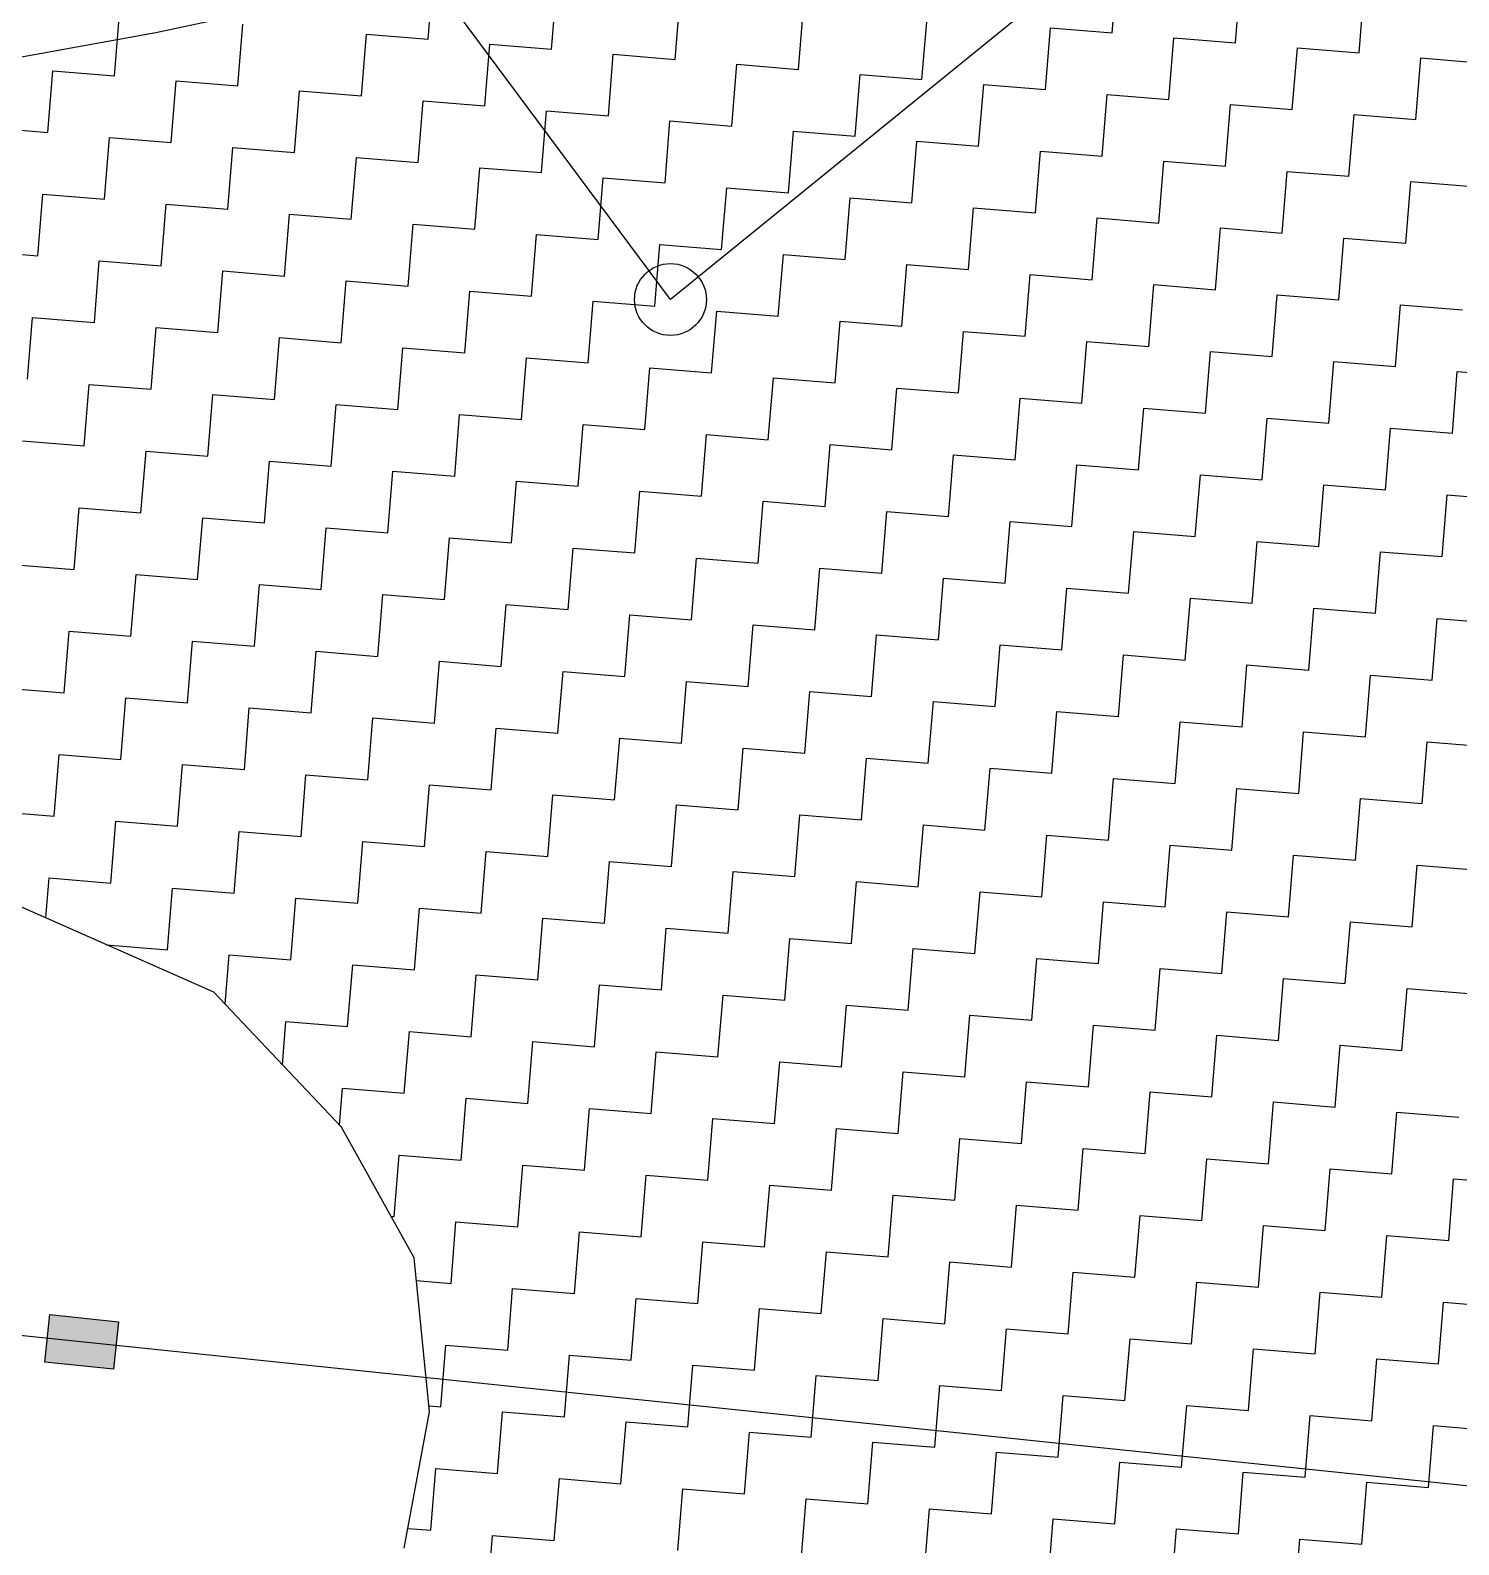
# Model space of a CAD drawing. Header units: metres. Extents: x 286589 to 288713, y 2001360 to 2004418.
# Drawn here: x 287604.3 to 287725.1, y 2003286.2 to 2003414.2 of the extents above; entities that cross this region are included whole.
import ezdxf

# ---------------------------------------------------------------- set-up
doc = ezdxf.new("R2010")
doc.units = ezdxf.units.M
doc.header["$MEASUREMENT"] = 0
for name, color, linetype in [('LINE_WATER', 4, 'Continuous'), ('POLY_HATCH', 12, 'Continuous'), ('POLY_PARCEL', 6, 'Continuous')]:
    doc.layers.add(name, color=color, linetype=linetype)

msp = doc.modelspace()

# ---------------------------------------------------------------- hatches: boundary and pattern name
msp.add_hatch(color=256).paths.add_polyline_path([(287611.37, 2003301.02), (287611.79, 2003305.03), (287605.99, 2003305.63), (287605.57, 2003301.62)])

# ---------------------------------------------------------------- linework, layer by layer
msp.add_lwpolyline([(287605.99, 2003305.63), (287611.79, 2003305.03), (287611.37, 2003301.02), (287605.57, 2003301.62)], close=True)
msp.add_circle((287658.46, 2003391.46), 3.04)
at = {"layer": 'LINE_WATER'}
for p, q in [((287628.3, 2003416.88), (287614.96, 2003414)), ((287614.96, 2003414), (287601.25, 2003411.54))]:
    msp.add_line(p, q, dxfattribs=at)
at = {"layer": 'POLY_HATCH', "linetype": 'Continuous'}
for p, q in [((287695.8, 2003414.01), (287696.23, 2003419.23)), ((287637.98, 2003413.48), (287638.4, 2003418.69)), ((287648.41, 2003412.62), (287648.84, 2003417.84)), ((287706.24, 2003413.16), (287706.66, 2003418.38)), ((287716.67, 2003412.31), (287717.1, 2003417.53)), ((287658.85, 2003411.77), (287659.27, 2003416.99)), ((287611.46, 2003410.38), (287611.89, 2003415.6)), ((287669.29, 2003410.92), (287669.71, 2003416.14)), ((287679.72, 2003410.07), (287680.15, 2003415.29)), ((287621.9, 2003409.53), (287622.32, 2003414.75)), ((287632.33, 2003408.68), (287632.76, 2003413.9)), ((287632.76, 2003413.9), (287637.98, 2003413.48)), ((287690.16, 2003409.22), (287690.58, 2003414.44)), ((287690.58, 2003414.44), (287695.8, 2003414.01)), ((287642.77, 2003407.83), (287643.19, 2003413.05)), ((287643.19, 2003413.05), (287648.41, 2003412.62)), ((287700.59, 2003408.37), (287701.02, 2003413.59)), ((287701.02, 2003413.59), (287706.24, 2003413.16)), ((287711.03, 2003407.52), (287711.46, 2003412.74)), ((287711.46, 2003412.74), (287716.67, 2003412.31)), ((287653.21, 2003406.98), (287653.63, 2003412.2)), ((287653.63, 2003412.2), (287658.85, 2003411.77)), ((287663.64, 2003406.13), (287664.07, 2003411.35)), ((287664.07, 2003411.35), (287669.29, 2003410.92)), ((287721.47, 2003406.67), (287721.89, 2003411.89)), ((287721.89, 2003411.89), (287727.11, 2003411.46)), ((287605.82, 2003405.59), (287606.24, 2003410.81)), ((287606.24, 2003410.81), (287611.46, 2003410.38)), ((287616.25, 2003404.74), (287616.68, 2003409.96)), ((287616.68, 2003409.96), (287621.9, 2003409.53)), ((287674.08, 2003405.28), (287674.5, 2003410.5)), ((287674.5, 2003410.5), (287679.72, 2003410.07)), ((287626.69, 2003403.89), (287627.11, 2003409.11)), ((287627.11, 2003409.11), (287632.33, 2003408.68)), ((287684.51, 2003404.43), (287684.94, 2003409.65)), ((287684.94, 2003409.65), (287690.16, 2003409.22)), ((287694.95, 2003403.58), (287695.38, 2003408.8)), ((287695.38, 2003408.8), (287700.59, 2003408.37)), ((287637.13, 2003403.04), (287637.55, 2003408.26)), ((287637.55, 2003408.26), (287642.77, 2003407.83)), ((287647.56, 2003402.19), (287647.99, 2003407.41)), ((287647.99, 2003407.41), (287653.21, 2003406.98)), ((287705.39, 2003402.73), (287705.81, 2003407.95)), ((287705.81, 2003407.95), (287711.03, 2003407.52)), ((287600.6, 2003406.02), (287605.82, 2003405.59)), ((287658, 2003401.34), (287658.42, 2003406.56)), ((287658.42, 2003406.56), (287663.64, 2003406.13)), ((287715.82, 2003401.88), (287716.25, 2003407.1)), ((287716.25, 2003407.1), (287721.47, 2003406.67)), ((287610.61, 2003399.95), (287611.04, 2003405.17)), ((287611.04, 2003405.17), (287616.25, 2003404.74)), ((287668.43, 2003400.49), (287668.86, 2003405.71)), ((287668.86, 2003405.71), (287674.08, 2003405.28)), ((287678.87, 2003399.64), (287679.3, 2003404.85)), ((287679.3, 2003404.85), (287684.51, 2003404.43)), ((287621.05, 2003399.1), (287621.47, 2003404.31)), ((287621.47, 2003404.31), (287626.69, 2003403.89)), ((287631.48, 2003398.25), (287631.91, 2003403.46)), ((287631.91, 2003403.46), (287637.13, 2003403.04)), ((287689.31, 2003398.79), (287689.73, 2003404)), ((287689.73, 2003404), (287694.95, 2003403.58)), ((287641.92, 2003397.4), (287642.34, 2003402.61)), ((287642.34, 2003402.61), (287647.56, 2003402.19)), ((287699.74, 2003397.93), (287700.17, 2003403.15)), ((287700.17, 2003403.15), (287705.39, 2003402.73)), ((287710.18, 2003397.08), (287710.6, 2003402.3)), ((287710.6, 2003402.3), (287715.82, 2003401.88)), ((287652.35, 2003396.54), (287652.78, 2003401.76)), ((287652.78, 2003401.76), (287658, 2003401.34)), ((287662.79, 2003395.69), (287663.22, 2003400.91)), ((287663.22, 2003400.91), (287668.43, 2003400.49)), ((287720.62, 2003396.23), (287721.04, 2003401.45)), ((287721.04, 2003401.45), (287726.26, 2003401.03)), ((287604.97, 2003395.15), (287605.39, 2003400.37)), ((287605.39, 2003400.37), (287610.61, 2003399.95)), ((287673.23, 2003394.84), (287673.65, 2003400.06)), ((287673.65, 2003400.06), (287678.87, 2003399.64)), ((287615.4, 2003394.3), (287615.83, 2003399.52)), ((287615.83, 2003399.52), (287621.05, 2003399.1)), ((287625.84, 2003393.45), (287626.26, 2003398.67)), ((287626.26, 2003398.67), (287631.48, 2003398.25)), ((287683.66, 2003393.99), (287684.09, 2003399.21)), ((287684.09, 2003399.21), (287689.31, 2003398.79)), ((287694.1, 2003393.14), (287694.52, 2003398.36)), ((287694.52, 2003398.36), (287699.74, 2003397.93)), ((287636.28, 2003392.6), (287636.7, 2003397.82)), ((287636.7, 2003397.82), (287641.92, 2003397.4)), ((287704.54, 2003392.29), (287704.96, 2003397.51)), ((287704.96, 2003397.51), (287710.18, 2003397.08)), ((287646.71, 2003391.75), (287647.14, 2003396.97)), ((287647.14, 2003396.97), (287652.35, 2003396.54)), ((287657.15, 2003390.9), (287657.57, 2003396.12)), ((287657.57, 2003396.12), (287662.79, 2003395.69)), ((287714.97, 2003391.44), (287715.4, 2003396.66)), ((287715.4, 2003396.66), (287720.62, 2003396.23)), ((287599.75, 2003395.58), (287604.97, 2003395.15)), ((287609.76, 2003389.51), (287610.18, 2003394.73)), ((287610.18, 2003394.73), (287615.4, 2003394.3)), ((287667.58, 2003390.05), (287668.01, 2003395.27)), ((287668.01, 2003395.27), (287673.23, 2003394.84)), ((287620.2, 2003388.66), (287620.62, 2003393.88)), ((287620.62, 2003393.88), (287625.84, 2003393.45)), ((287678.02, 2003389.2), (287678.45, 2003394.42)), ((287678.45, 2003394.42), (287683.66, 2003393.99)), ((287688.46, 2003388.35), (287688.88, 2003393.57)), ((287688.88, 2003393.57), (287694.1, 2003393.14)), ((287630.63, 2003387.81), (287631.06, 2003393.03)), ((287631.06, 2003393.03), (287636.28, 2003392.6)), ((287641.07, 2003386.96), (287641.49, 2003392.18)), ((287641.49, 2003392.18), (287646.71, 2003391.75)), ((287698.89, 2003387.5), (287699.32, 2003392.72)), ((287699.32, 2003392.72), (287704.54, 2003392.29)), ((287651.5, 2003386.11), (287651.93, 2003391.33)), ((287651.93, 2003391.33), (287657.15, 2003390.9)), ((287709.33, 2003386.65), (287709.75, 2003391.87)), ((287709.75, 2003391.87), (287714.97, 2003391.44)), ((287719.76, 2003385.8), (287720.19, 2003391.02)), ((287720.19, 2003391.02), (287725.41, 2003390.59)), ((287604.12, 2003384.72), (287604.54, 2003389.94)), ((287604.54, 2003389.94), (287609.76, 2003389.51)), ((287661.94, 2003385.26), (287662.37, 2003390.48)), ((287662.37, 2003390.48), (287667.58, 2003390.05)), ((287672.38, 2003384.41), (287672.8, 2003389.63)), ((287672.8, 2003389.63), (287678.02, 2003389.2)), ((287614.55, 2003383.87), (287614.98, 2003389.09)), ((287614.98, 2003389.09), (287620.2, 2003388.66)), ((287624.99, 2003383.02), (287625.41, 2003388.24)), ((287625.41, 2003388.24), (287630.63, 2003387.81)), ((287682.81, 2003383.56), (287683.24, 2003388.77)), ((287683.24, 2003388.77), (287688.46, 2003388.35)), ((287635.42, 2003382.17), (287635.85, 2003387.38)), ((287635.85, 2003387.38), (287641.07, 2003386.96)), ((287693.25, 2003382.71), (287693.67, 2003387.92)), ((287693.67, 2003387.92), (287698.89, 2003387.5)), ((287703.69, 2003381.86), (287704.11, 2003387.07)), ((287704.11, 2003387.07), (287709.33, 2003386.65)), ((287645.86, 2003381.32), (287646.29, 2003386.53)), ((287646.29, 2003386.53), (287651.5, 2003386.11)), ((287656.3, 2003380.47), (287656.72, 2003385.68)), ((287656.72, 2003385.68), (287661.94, 2003385.26)), ((287714.12, 2003381), (287714.55, 2003386.22)), ((287714.55, 2003386.22), (287719.76, 2003385.8)), ((287608.91, 2003379.08), (287609.33, 2003384.29)), ((287609.33, 2003384.29), (287614.55, 2003383.87)), ((287666.73, 2003379.61), (287667.16, 2003384.83)), ((287667.16, 2003384.83), (287672.38, 2003384.41)), ((287724.56, 2003380.15), (287724.98, 2003385.37)), ((287724.98, 2003385.37), (287730.2, 2003384.95)), ((287619.34, 2003378.22), (287619.77, 2003383.44)), ((287619.77, 2003383.44), (287624.99, 2003383.02)), ((287677.17, 2003378.76), (287677.59, 2003383.98)), ((287677.59, 2003383.98), (287682.81, 2003383.56)), ((287687.61, 2003377.91), (287688.03, 2003383.13)), ((287688.03, 2003383.13), (287693.25, 2003382.71)), ((287629.78, 2003377.37), (287630.21, 2003382.59)), ((287630.21, 2003382.59), (287635.42, 2003382.17)), ((287640.22, 2003376.52), (287640.64, 2003381.74)), ((287640.64, 2003381.74), (287645.86, 2003381.32)), ((287698.04, 2003377.06), (287698.47, 2003382.28)), ((287698.47, 2003382.28), (287703.69, 2003381.86)), ((287650.65, 2003375.67), (287651.08, 2003380.89)), ((287651.08, 2003380.89), (287656.3, 2003380.47)), ((287708.48, 2003376.21), (287708.9, 2003381.43)), ((287708.9, 2003381.43), (287714.12, 2003381)), ((287718.91, 2003375.36), (287719.34, 2003380.58)), ((287719.34, 2003380.58), (287724.56, 2003380.15)), ((287603.69, 2003379.5), (287608.91, 2003379.08)), ((287661.09, 2003374.82), (287661.51, 2003380.04)), ((287661.51, 2003380.04), (287666.73, 2003379.61)), ((287671.53, 2003373.97), (287671.95, 2003379.19)), ((287671.95, 2003379.19), (287677.17, 2003378.76)), ((287613.7, 2003373.43), (287614.13, 2003378.65)), ((287614.13, 2003378.65), (287619.34, 2003378.22)), ((287681.96, 2003373.12), (287682.39, 2003378.34)), ((287682.39, 2003378.34), (287687.61, 2003377.91)), ((287624.14, 2003372.58), (287624.56, 2003377.8)), ((287624.56, 2003377.8), (287629.78, 2003377.37)), ((287634.57, 2003371.73), (287635, 2003376.95)), ((287635, 2003376.95), (287640.22, 2003376.52)), ((287692.4, 2003372.27), (287692.82, 2003377.49)), ((287692.82, 2003377.49), (287698.04, 2003377.06)), ((287702.83, 2003371.42), (287703.26, 2003376.64)), ((287703.26, 2003376.64), (287708.48, 2003376.21)), ((287645.01, 2003370.88), (287645.44, 2003376.1)), ((287645.44, 2003376.1), (287650.65, 2003375.67)), ((287713.27, 2003370.57), (287713.7, 2003375.79)), ((287713.7, 2003375.79), (287718.91, 2003375.36)), ((287655.45, 2003370.03), (287655.87, 2003375.25)), ((287655.87, 2003375.25), (287661.09, 2003374.82)), ((287665.88, 2003369.18), (287666.31, 2003374.4)), ((287666.31, 2003374.4), (287671.53, 2003373.97)), ((287723.71, 2003369.72), (287724.13, 2003374.94)), ((287724.13, 2003374.94), (287729.35, 2003374.51)), ((287608.06, 2003368.64), (287608.48, 2003373.86)), ((287608.48, 2003373.86), (287613.7, 2003373.43)), ((287618.49, 2003367.79), (287618.92, 2003373.01)), ((287618.92, 2003373.01), (287624.14, 2003372.58)), ((287676.32, 2003368.33), (287676.74, 2003373.55)), ((287676.74, 2003373.55), (287681.96, 2003373.12)), ((287628.93, 2003366.94), (287629.36, 2003372.16)), ((287629.36, 2003372.16), (287634.57, 2003371.73)), ((287686.75, 2003367.48), (287687.18, 2003372.7)), ((287687.18, 2003372.7), (287692.4, 2003372.27)), ((287697.19, 2003366.63), (287697.62, 2003371.84)), ((287697.62, 2003371.84), (287702.83, 2003371.42)), ((287639.37, 2003366.09), (287639.79, 2003371.31)), ((287639.79, 2003371.31), (287645.01, 2003370.88)), ((287649.8, 2003365.24), (287650.23, 2003370.45)), ((287650.23, 2003370.45), (287655.45, 2003370.03)), ((287707.63, 2003365.78), (287708.05, 2003370.99)), ((287708.05, 2003370.99), (287713.27, 2003370.57)), ((287602.84, 2003369.06), (287608.06, 2003368.64)), ((287660.24, 2003364.39), (287660.66, 2003369.6)), ((287660.66, 2003369.6), (287665.88, 2003369.18)), ((287718.06, 2003364.93), (287718.49, 2003370.14)), ((287718.49, 2003370.14), (287723.71, 2003369.72)), ((287612.85, 2003363), (287613.28, 2003368.21)), ((287613.28, 2003368.21), (287618.49, 2003367.79)), ((287670.68, 2003363.53), (287671.1, 2003368.75)), ((287671.1, 2003368.75), (287676.32, 2003368.33)), ((287681.11, 2003362.68), (287681.54, 2003367.9)), ((287681.54, 2003367.9), (287686.75, 2003367.48)), ((287623.29, 2003362.14), (287623.71, 2003367.36)), ((287623.71, 2003367.36), (287628.93, 2003366.94)), ((287633.72, 2003361.29), (287634.15, 2003366.51)), ((287634.15, 2003366.51), (287639.37, 2003366.09)), ((287691.55, 2003361.83), (287691.97, 2003367.05)), ((287691.97, 2003367.05), (287697.19, 2003366.63)), ((287644.16, 2003360.44), (287644.58, 2003365.66)), ((287644.58, 2003365.66), (287649.8, 2003365.24)), ((287701.98, 2003360.98), (287702.41, 2003366.2)), ((287702.41, 2003366.2), (287707.63, 2003365.78)), ((287712.42, 2003360.13), (287712.85, 2003365.35)), ((287712.85, 2003365.35), (287718.06, 2003364.93)), ((287654.6, 2003359.59), (287655.02, 2003364.81)), ((287655.02, 2003364.81), (287660.24, 2003364.39)), ((287665.03, 2003358.74), (287665.46, 2003363.96)), ((287665.46, 2003363.96), (287670.68, 2003363.53)), ((287722.86, 2003359.28), (287723.28, 2003364.5)), ((287723.28, 2003364.5), (287728.5, 2003364.07)), ((287607.21, 2003358.2), (287607.63, 2003363.42)), ((287607.63, 2003363.42), (287612.85, 2003363)), ((287617.64, 2003357.35), (287618.07, 2003362.57)), ((287618.07, 2003362.57), (287623.29, 2003362.14)), ((287675.47, 2003357.89), (287675.89, 2003363.11)), ((287675.89, 2003363.11), (287681.11, 2003362.68)), ((287628.08, 2003356.5), (287628.51, 2003361.72)), ((287628.51, 2003361.72), (287633.72, 2003361.29)), ((287685.9, 2003357.04), (287686.33, 2003362.26)), ((287686.33, 2003362.26), (287691.55, 2003361.83)), ((287696.34, 2003356.19), (287696.77, 2003361.41)), ((287696.77, 2003361.41), (287701.98, 2003360.98)), ((287638.52, 2003355.65), (287638.94, 2003360.87)), ((287638.94, 2003360.87), (287644.16, 2003360.44)), ((287648.95, 2003354.8), (287649.38, 2003360.02)), ((287649.38, 2003360.02), (287654.6, 2003359.59)), ((287706.78, 2003355.34), (287707.2, 2003360.56)), ((287707.2, 2003360.56), (287712.42, 2003360.13)), ((287601.99, 2003358.63), (287607.21, 2003358.2)), ((287659.39, 2003353.95), (287659.81, 2003359.17)), ((287659.81, 2003359.17), (287665.03, 2003358.74)), ((287717.21, 2003354.49), (287717.64, 2003359.71)), ((287717.64, 2003359.71), (287722.86, 2003359.28)), ((287612, 2003352.56), (287612.43, 2003357.78)), ((287612.43, 2003357.78), (287617.64, 2003357.35)), ((287669.82, 2003353.1), (287670.25, 2003358.32)), ((287670.25, 2003358.32), (287675.47, 2003357.89)), ((287680.26, 2003352.25), (287680.69, 2003357.47)), ((287680.69, 2003357.47), (287685.9, 2003357.04)), ((287622.44, 2003351.71), (287622.86, 2003356.93)), ((287622.86, 2003356.93), (287628.08, 2003356.5)), ((287632.87, 2003350.86), (287633.3, 2003356.08)), ((287633.3, 2003356.08), (287638.52, 2003355.65)), ((287690.7, 2003351.4), (287691.12, 2003356.62)), ((287691.12, 2003356.62), (287696.34, 2003356.19)), ((287643.31, 2003350.01), (287643.73, 2003355.23)), ((287643.73, 2003355.23), (287648.95, 2003354.8)), ((287701.13, 2003350.55), (287701.56, 2003355.76)), ((287701.56, 2003355.76), (287706.78, 2003355.34)), ((287711.57, 2003349.7), (287711.99, 2003354.91)), ((287711.99, 2003354.91), (287717.21, 2003354.49)), ((287653.74, 2003349.16), (287654.17, 2003354.37)), ((287654.17, 2003354.37), (287659.39, 2003353.95)), ((287664.18, 2003348.31), (287664.61, 2003353.52)), ((287664.61, 2003353.52), (287669.82, 2003353.1)), ((287722.01, 2003348.85), (287722.43, 2003354.06)), ((287722.43, 2003354.06), (287727.65, 2003353.64)), ((287606.36, 2003347.77), (287606.78, 2003352.98)), ((287606.78, 2003352.98), (287612, 2003352.56)), ((287674.62, 2003347.46), (287675.04, 2003352.67)), ((287675.04, 2003352.67), (287680.26, 2003352.25)), ((287616.79, 2003346.92), (287617.22, 2003352.13)), ((287617.22, 2003352.13), (287622.44, 2003351.71)), ((287627.23, 2003346.07), (287627.65, 2003351.28)), ((287627.65, 2003351.28), (287632.87, 2003350.86)), ((287685.05, 2003346.6), (287685.48, 2003351.82)), ((287685.48, 2003351.82), (287690.7, 2003351.4)), ((287695.49, 2003345.75), (287695.91, 2003350.97)), ((287695.91, 2003350.97), (287701.13, 2003350.55)), ((287637.67, 2003345.21), (287638.09, 2003350.43)), ((287638.09, 2003350.43), (287643.31, 2003350.01)), ((287705.93, 2003344.9), (287706.35, 2003350.12)), ((287706.35, 2003350.12), (287711.57, 2003349.7)), ((287648.1, 2003344.36), (287648.53, 2003349.58)), ((287648.53, 2003349.58), (287653.74, 2003349.16)), ((287658.54, 2003343.51), (287658.96, 2003348.73)), ((287658.96, 2003348.73), (287664.18, 2003348.31)), ((287716.36, 2003344.05), (287716.79, 2003349.27)), ((287716.79, 2003349.27), (287722.01, 2003348.85)), ((287601.14, 2003348.19), (287606.36, 2003347.77)), ((287611.15, 2003342.12), (287611.57, 2003347.34)), ((287611.57, 2003347.34), (287616.79, 2003346.92)), ((287668.97, 2003342.66), (287669.4, 2003347.88)), ((287669.4, 2003347.88), (287674.62, 2003347.46)), ((287621.59, 2003341.27), (287622.01, 2003346.49)), ((287622.01, 2003346.49), (287627.23, 2003346.07)), ((287679.41, 2003341.81), (287679.84, 2003347.03)), ((287679.84, 2003347.03), (287685.05, 2003346.6)), ((287689.85, 2003340.96), (287690.27, 2003346.18)), ((287690.27, 2003346.18), (287695.49, 2003345.75)), ((287632.02, 2003340.42), (287632.45, 2003345.64)), ((287632.45, 2003345.64), (287637.67, 2003345.21)), ((287642.46, 2003339.57), (287642.88, 2003344.79)), ((287642.88, 2003344.79), (287648.1, 2003344.36)), ((287700.28, 2003340.11), (287700.71, 2003345.33)), ((287700.71, 2003345.33), (287705.93, 2003344.9)), ((287652.89, 2003338.72), (287653.32, 2003343.94)), ((287653.32, 2003343.94), (287658.54, 2003343.51)), ((287710.72, 2003339.26), (287711.14, 2003344.48)), ((287711.14, 2003344.48), (287716.36, 2003344.05)), ((287721.15, 2003338.41), (287721.58, 2003343.63)), ((287721.58, 2003343.63), (287726.8, 2003343.2)), ((287605.66, 2003339.17), (287605.93, 2003342.55)), ((287605.93, 2003342.55), (287611.15, 2003342.12)), ((287663.33, 2003337.87), (287663.76, 2003343.09)), ((287663.76, 2003343.09), (287668.97, 2003342.66)), ((287673.77, 2003337.02), (287674.19, 2003342.24)), ((287674.19, 2003342.24), (287679.41, 2003341.81)), ((287615.94, 2003336.48), (287616.37, 2003341.7)), ((287616.37, 2003341.7), (287621.59, 2003341.27)), ((287626.38, 2003335.63), (287626.8, 2003340.85)), ((287626.8, 2003340.85), (287632.02, 2003340.42)), ((287684.2, 2003336.17), (287684.63, 2003341.39)), ((287684.63, 2003341.39), (287689.85, 2003340.96)), ((287636.81, 2003334.78), (287637.24, 2003340)), ((287637.24, 2003340), (287642.46, 2003339.57)), ((287694.64, 2003335.32), (287695.06, 2003340.54)), ((287695.06, 2003340.54), (287700.28, 2003340.11)), ((287705.08, 2003334.47), (287705.5, 2003339.69)), ((287705.5, 2003339.69), (287710.72, 2003339.26)), ((287647.25, 2003333.93), (287647.68, 2003339.15)), ((287647.68, 2003339.15), (287652.89, 2003338.72)), ((287657.69, 2003333.08), (287658.11, 2003338.3)), ((287658.11, 2003338.3), (287663.33, 2003337.87)), ((287715.51, 2003333.62), (287715.94, 2003338.83)), ((287715.94, 2003338.83), (287721.15, 2003338.41)), ((287610.8, 2003336.9), (287615.94, 2003336.48)), ((287668.12, 2003332.23), (287668.55, 2003337.44)), ((287668.55, 2003337.44), (287673.77, 2003337.02)), ((287620.82, 2003331.88), (287621.16, 2003336.05)), ((287621.16, 2003336.05), (287626.38, 2003335.63)), ((287678.56, 2003331.38), (287678.98, 2003336.59)), ((287678.98, 2003336.59), (287684.2, 2003336.17)), ((287689, 2003330.53), (287689.42, 2003335.74)), ((287689.42, 2003335.74), (287694.64, 2003335.32)), ((287631.17, 2003329.99), (287631.6, 2003335.2)), ((287631.6, 2003335.2), (287636.81, 2003334.78)), ((287641.61, 2003329.13), (287642.03, 2003334.35)), ((287642.03, 2003334.35), (287647.25, 2003333.93)), ((287699.43, 2003329.67), (287699.86, 2003334.89)), ((287699.86, 2003334.89), (287705.08, 2003334.47)), ((287652.04, 2003328.28), (287652.47, 2003333.5)), ((287652.47, 2003333.5), (287657.69, 2003333.08)), ((287709.87, 2003328.82), (287710.29, 2003334.04)), ((287710.29, 2003334.04), (287715.51, 2003333.62)), ((287720.3, 2003327.97), (287720.73, 2003333.19)), ((287720.73, 2003333.19), (287725.95, 2003332.77)), ((287662.48, 2003327.43), (287662.91, 2003332.65)), ((287662.91, 2003332.65), (287668.12, 2003332.23)), ((287672.92, 2003326.58), (287673.34, 2003331.8)), ((287673.34, 2003331.8), (287678.56, 2003331.38)), ((287683.35, 2003325.73), (287683.78, 2003330.95)), ((287683.78, 2003330.95), (287689, 2003330.53)), ((287625.66, 2003326.76), (287625.95, 2003330.41)), ((287625.95, 2003330.41), (287631.17, 2003329.99)), ((287635.96, 2003324.34), (287636.39, 2003329.56)), ((287636.39, 2003329.56), (287641.61, 2003329.13)), ((287693.79, 2003324.88), (287694.21, 2003330.1)), ((287694.21, 2003330.1), (287699.43, 2003329.67)), ((287704.22, 2003324.03), (287704.65, 2003329.25)), ((287704.65, 2003329.25), (287709.87, 2003328.82)), ((287646.4, 2003323.49), (287646.83, 2003328.71)), ((287646.83, 2003328.71), (287652.04, 2003328.28)), ((287714.66, 2003323.18), (287715.09, 2003328.4)), ((287715.09, 2003328.4), (287720.3, 2003327.97)), ((287656.84, 2003322.64), (287657.26, 2003327.86)), ((287657.26, 2003327.86), (287662.48, 2003327.43)), ((287667.27, 2003321.79), (287667.7, 2003327.01)), ((287667.7, 2003327.01), (287672.92, 2003326.58)), ((287677.71, 2003320.94), (287678.13, 2003326.16)), ((287678.13, 2003326.16), (287683.35, 2003325.73)), ((287630.49, 2003321.64), (287630.75, 2003324.77)), ((287630.75, 2003324.77), (287635.96, 2003324.34)), ((287688.14, 2003320.09), (287688.57, 2003325.31)), ((287688.57, 2003325.31), (287693.79, 2003324.88)), ((287698.58, 2003319.24), (287699.01, 2003324.46)), ((287699.01, 2003324.46), (287704.22, 2003324.03)), ((287640.76, 2003318.7), (287641.18, 2003323.92)), ((287641.18, 2003323.92), (287646.4, 2003323.49)), ((287651.19, 2003317.85), (287651.62, 2003323.07)), ((287651.62, 2003323.07), (287656.84, 2003322.64)), ((287709.02, 2003318.39), (287709.44, 2003323.61)), ((287709.44, 2003323.61), (287714.66, 2003323.18)), ((287661.63, 2003317), (287662.05, 2003322.22)), ((287662.05, 2003322.22), (287667.27, 2003321.79)), ((287719.45, 2003317.54), (287719.88, 2003322.75)), ((287719.88, 2003322.75), (287725.1, 2003322.33)), ((287672.07, 2003316.15), (287672.49, 2003321.36)), ((287672.49, 2003321.36), (287677.71, 2003320.94)), ((287682.5, 2003315.3), (287682.93, 2003320.51)), ((287682.93, 2003320.51), (287688.14, 2003320.09)), ((287635.11, 2003313.91), (287635.54, 2003319.12)), ((287635.54, 2003319.12), (287640.76, 2003318.7)), ((287692.94, 2003314.45), (287693.36, 2003319.66)), ((287693.36, 2003319.66), (287698.58, 2003319.24)), ((287645.55, 2003313.06), (287645.97, 2003318.27)), ((287645.97, 2003318.27), (287651.19, 2003317.85)), ((287703.37, 2003313.59), (287703.8, 2003318.81)), ((287703.8, 2003318.81), (287709.02, 2003318.39)), ((287713.81, 2003312.74), (287714.24, 2003317.96)), ((287714.24, 2003317.96), (287719.45, 2003317.54)), ((287655.99, 2003312.2), (287656.41, 2003317.42)), ((287656.41, 2003317.42), (287661.63, 2003317)), ((287666.42, 2003311.35), (287666.85, 2003316.57)), ((287666.85, 2003316.57), (287672.07, 2003316.15)), ((287724.25, 2003311.89), (287724.67, 2003317.11)), ((287724.67, 2003317.11), (287729.89, 2003316.69)), ((287676.86, 2003310.5), (287677.28, 2003315.72)), ((287677.28, 2003315.72), (287682.5, 2003315.3)), ((287634.84, 2003313.93), (287635.11, 2003313.91)), ((287687.29, 2003309.65), (287687.72, 2003314.87)), ((287687.72, 2003314.87), (287692.94, 2003314.45)), ((287697.73, 2003308.8), (287698.16, 2003314.02)), ((287698.16, 2003314.02), (287703.37, 2003313.59)), ((287639.91, 2003308.26), (287640.33, 2003313.48)), ((287640.33, 2003313.48), (287645.55, 2003313.06)), ((287650.34, 2003307.41), (287650.77, 2003312.63)), ((287650.77, 2003312.63), (287655.99, 2003312.2)), ((287708.17, 2003307.95), (287708.59, 2003313.17)), ((287708.59, 2003313.17), (287713.81, 2003312.74)), ((287660.78, 2003306.56), (287661.2, 2003311.78)), ((287661.2, 2003311.78), (287666.42, 2003311.35)), ((287718.6, 2003307.1), (287719.03, 2003312.32)), ((287719.03, 2003312.32), (287724.25, 2003311.89)), ((287671.21, 2003305.71), (287671.64, 2003310.93)), ((287671.64, 2003310.93), (287676.86, 2003310.5)), ((287681.65, 2003304.86), (287682.08, 2003310.08)), ((287682.08, 2003310.08), (287687.29, 2003309.65)), ((287692.09, 2003304.01), (287692.51, 2003309.23)), ((287692.51, 2003309.23), (287697.73, 2003308.8)), ((287636.98, 2003308.5), (287639.91, 2003308.26)), ((287644.7, 2003302.62), (287645.12, 2003307.84)), ((287645.12, 2003307.84), (287650.34, 2003307.41)), ((287702.52, 2003303.16), (287702.95, 2003308.38)), ((287702.95, 2003308.38), (287708.17, 2003307.95)), ((287712.96, 2003302.31), (287713.38, 2003307.53)), ((287713.38, 2003307.53), (287718.6, 2003307.1)), ((287655.13, 2003301.77), (287655.56, 2003306.99)), ((287655.56, 2003306.99), (287660.78, 2003306.56)), ((287665.57, 2003300.92), (287666, 2003306.14)), ((287666, 2003306.14), (287671.21, 2003305.71)), ((287723.4, 2003301.46), (287723.82, 2003306.68)), ((287723.82, 2003306.68), (287729.04, 2003306.25)), ((287676.01, 2003300.07), (287676.43, 2003305.29)), ((287676.43, 2003305.29), (287681.65, 2003304.86)), ((287686.44, 2003299.22), (287686.87, 2003304.43)), ((287686.87, 2003304.43), (287692.09, 2003304.01)), ((287696.88, 2003298.37), (287697.31, 2003303.58)), ((287697.31, 2003303.58), (287702.52, 2003303.16)), ((287639.06, 2003297.83), (287639.48, 2003303.04)), ((287639.48, 2003303.04), (287644.7, 2003302.62)), ((287707.32, 2003297.52), (287707.74, 2003302.73)), ((287707.74, 2003302.73), (287712.96, 2003302.31)), ((287649.49, 2003296.98), (287649.92, 2003302.19)), ((287649.92, 2003302.19), (287655.13, 2003301.77)), ((287659.93, 2003296.13), (287660.35, 2003301.34)), ((287660.35, 2003301.34), (287665.57, 2003300.92)), ((287717.75, 2003296.66), (287718.18, 2003301.88)), ((287718.18, 2003301.88), (287723.4, 2003301.46)), ((287670.36, 2003295.27), (287670.79, 2003300.49)), ((287670.79, 2003300.49), (287676.01, 2003300.07)), ((287680.8, 2003294.42), (287681.23, 2003299.64)), ((287681.23, 2003299.64), (287686.44, 2003299.22)), ((287691.24, 2003293.57), (287691.66, 2003298.79)), ((287691.66, 2003298.79), (287696.88, 2003298.37)), ((287638.03, 2003297.91), (287639.06, 2003297.83)), ((287643.85, 2003292.18), (287644.27, 2003297.4)), ((287644.27, 2003297.4), (287649.49, 2003296.98)), ((287701.67, 2003292.72), (287702.1, 2003297.94)), ((287702.1, 2003297.94), (287707.32, 2003297.52)), ((287654.28, 2003291.33), (287654.71, 2003296.55)), ((287654.71, 2003296.55), (287659.93, 2003296.13)), ((287712.11, 2003291.87), (287712.53, 2003297.09)), ((287712.53, 2003297.09), (287717.75, 2003296.66)), ((287722.54, 2003291.02), (287722.97, 2003296.24)), ((287722.97, 2003296.24), (287728.19, 2003295.81)), ((287664.72, 2003290.48), (287665.15, 2003295.7)), ((287665.15, 2003295.7), (287670.36, 2003295.27)), ((287675.16, 2003289.63), (287675.58, 2003294.85)), ((287675.58, 2003294.85), (287680.8, 2003294.42)), ((287685.59, 2003288.78), (287686.02, 2003294)), ((287686.02, 2003294), (287691.24, 2003293.57)), ((287638.2, 2003287.39), (287638.63, 2003292.61)), ((287638.63, 2003292.61), (287643.85, 2003292.18)), ((287696.03, 2003287.93), (287696.45, 2003293.15)), ((287696.45, 2003293.15), (287701.67, 2003292.72)), ((287706.47, 2003287.08), (287706.89, 2003292.3)), ((287706.89, 2003292.3), (287712.11, 2003291.87)), ((287648.64, 2003286.54), (287649.07, 2003291.76)), ((287649.07, 2003291.76), (287654.28, 2003291.33)), ((287659.08, 2003285.69), (287659.5, 2003290.91)), ((287659.5, 2003290.91), (287664.72, 2003290.48)), ((287716.9, 2003286.23), (287717.33, 2003291.45)), ((287717.33, 2003291.45), (287722.54, 2003291.02)), ((287669.51, 2003284.84), (287669.94, 2003290.06)), ((287669.94, 2003290.06), (287675.16, 2003289.63)), ((287679.95, 2003283.99), (287680.37, 2003289.21)), ((287680.37, 2003289.21), (287685.59, 2003288.78)), ((287690.39, 2003283.14), (287690.81, 2003288.35)), ((287690.81, 2003288.35), (287696.03, 2003287.93)), ((287636.27, 2003287.55), (287638.2, 2003287.39)), ((287643, 2003281.75), (287643.42, 2003286.96)), ((287643.42, 2003286.96), (287648.64, 2003286.54)), ((287700.82, 2003282.29), (287701.25, 2003287.5)), ((287701.25, 2003287.5), (287706.47, 2003287.08)), ((287711.26, 2003281.44), (287711.68, 2003286.65)), ((287711.68, 2003286.65), (287716.9, 2003286.23))]:
    msp.add_line(p, q, dxfattribs=at)
at = {"layer": 'POLY_HATCH'}
for p, q in [((287619.85, 2003332.9), (287593.81, 2003344.4)), ((287630.65, 2003321.47), (287619.85, 2003332.9)), ((287636.79, 2003310.42), (287630.65, 2003321.47)), ((287638.08, 2003297.42), (287636.79, 2003310.42)), ((287635.96, 2003285.87), (287638.08, 2003297.42))]:
    msp.add_line(p, q, dxfattribs=at)
at = {"layer": 'POLY_PARCEL'}
for p, q in [((287717.5, 2003439.41), (287658.46, 2003391.46)), ((287658.46, 2003391.46), (287637.28, 2003419.98)), ((287768.49, 2003286.72), (287592.51, 2003305))]:
    msp.add_line(p, q, dxfattribs=at)

doc.saveas('drawing.dxf')
